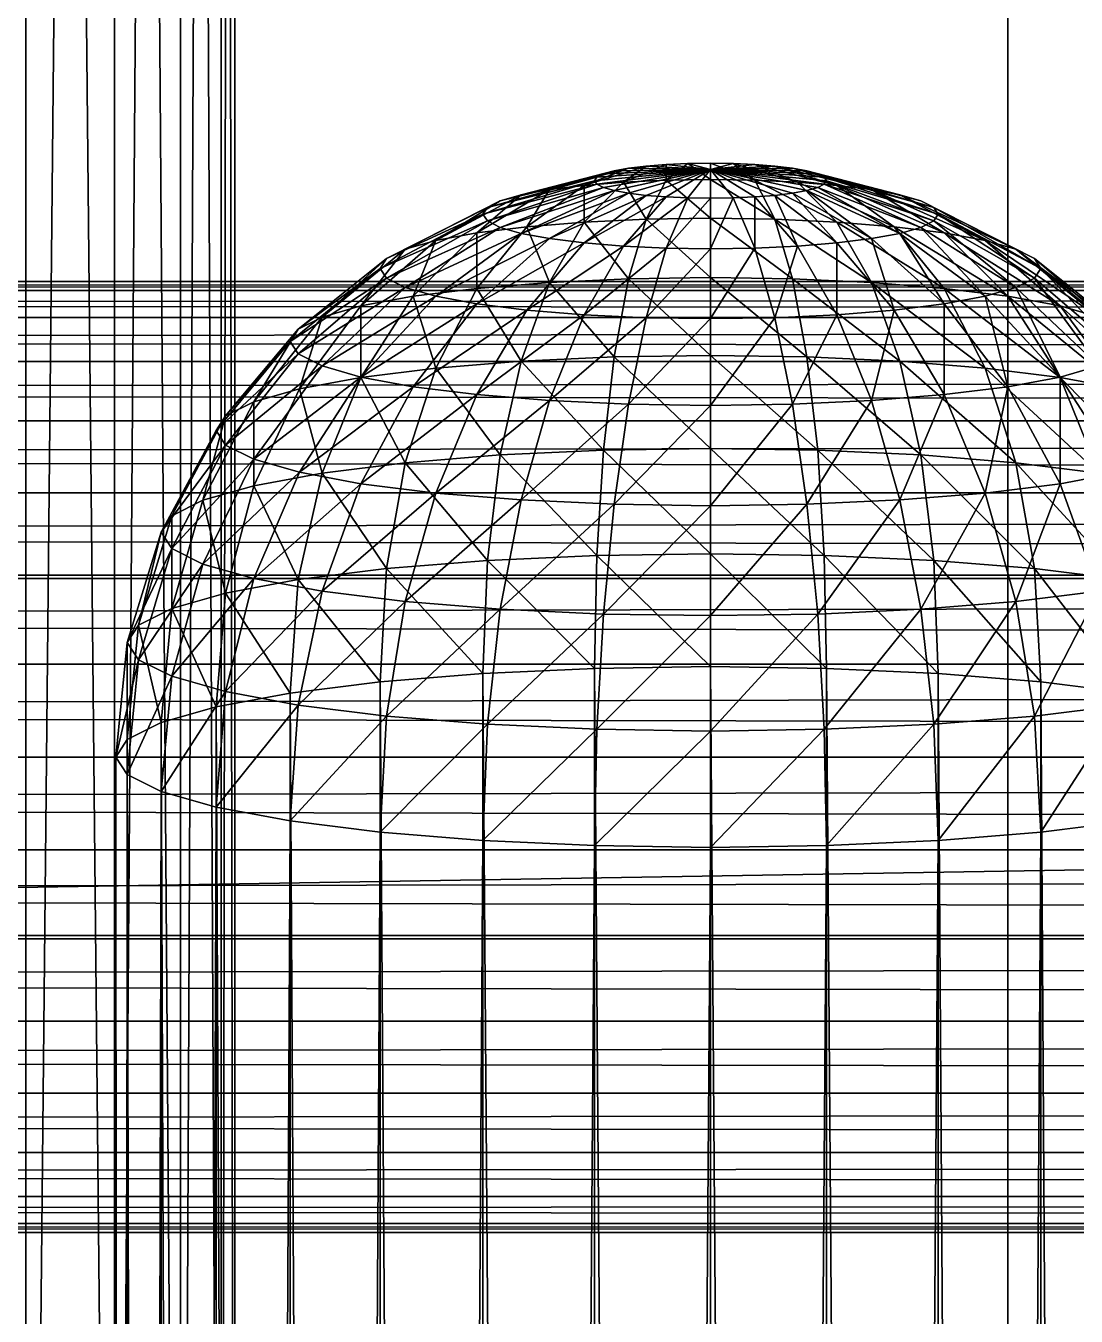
# Model space of a CAD drawing. Header units: millimetres. Extents: x -510 to 550, y -577 to 577.
# Drawn here: x 8.49 to 26.15, y 440.59 to 462.3 of the extents above; entities that cross this region are included whole.
import ezdxf

# ---------------------------------------------------------------- set-up
doc = ezdxf.new("R2010")
doc.units = ezdxf.units.MM
for name, color, linetype, true_color in [('main_case_cover', 7, 'Continuous', 0xd6dee3), ('main_case_floor_front', 7, 'Continuous', 0xd6dee3), ('main_case_outer', 7, 'Continuous', 0xd6dee3), ('middle_left_support_collision', 7, 'Continuous', 0x5c6b75), ('structure_left_middle_axle', 7, 'Continuous', 0x5c6b75), ('structure_main_cover_rail', 7, 'Continuous', 0x5c6b75), ('structure_main_rail_bracket', 7, 'Continuous', 0x5c6b75)]:
    doc.layers.add(name, color=color, linetype=linetype, true_color=true_color)

msp = doc.modelspace()

# ---------------------------------------------------------------- linework, layer by layer
at = {"layer": 'main_case_cover', "true_color": 0xd6dee3}
for points in [[(-46, 327, 460), (326, 453, 460), (326, 327, 460)], [(-46, 327, 460), (-46, 453, 460), (326, 453, 460)], [(-46, 327, 466), (326, 327, 466), (326, 453, 466)], [(-46, 327, 466), (326, 453, 466), (-46, 453, 466)], [(326, 453, 460), (-46, 453, 460), (-46, 453, 466)], [(326, 453, 460), (-46, 453, 466), (326, 453, 466)]]:
    msp.add_3dface(points, dxfattribs=at)
at = {"layer": 'main_case_floor_front', "true_color": 0xd6dee3}
for points in [[(-40, 327, 114), (320, 447, 114), (320, 327, 114)], [(-40, 327, 114), (-40, 447, 114), (320, 447, 114)], [(-40, 327, 120), (320, 327, 120), (320, 447, 120)], [(-40, 327, 120), (320, 447, 120), (-40, 447, 120)], [(320, 447, 114), (-40, 447, 114), (-40, 447, 120)], [(320, 447, 114), (-40, 447, 120), (320, 447, 120)]]:
    msp.add_3dface(points, dxfattribs=at)
at = {"layer": 'main_case_outer', "true_color": 0xd6dee3}
for points in [[(-40, 447, 114), (320, 453, 114), (320, 447, 114)], [(-40, 447, 114), (-40, 453, 114), (320, 453, 114)], [(-40, 447, 460), (320, 447, 460), (320, 453, 460)], [(-40, 447, 460), (320, 453, 460), (-40, 453, 460)], [(320, 453, 114), (-40, 453, 114), (-40, 453, 460)], [(320, 453, 114), (-40, 453, 460), (320, 453, 460)], [(-40, 447, 114), (320, 447, 114), (320, 447, 460)], [(-40, 447, 114), (320, 447, 460), (-40, 447, 460)]]:
    msp.add_3dface(points, dxfattribs=at)
at = {"layer": 'middle_left_support_collision', "true_color": 0x5c6b75}
for points in [[(25, 280, -122.5), (65, 490, -122.5), (65, 280, -122.5)], [(25, 280, -122.5), (25, 490, -122.5), (65, 490, -122.5)], [(25, 280, -97.5), (65, 280, -97.5), (65, 490, -97.5)], [(25, 280, -97.5), (65, 490, -97.5), (25, 490, -97.5)], [(25, 490, -122.5), (25, 280, -122.5), (25, 280, -97.5)], [(25, 490, -122.5), (25, 280, -97.5), (25, 490, -97.5)]]:
    msp.add_3dface(points, dxfattribs=at)
at = {"layer": 'structure_left_middle_axle', "true_color": 0x5c6b75}
for points in [[(8.485, 565, -271.515), (6.667, 565, -270.022), (6.667, 415, -270.022)], [(8.485, 565, -271.515), (6.667, 415, -270.022), (8.485, 415, -271.515)], [(9.978, 565, -273.333), (8.485, 565, -271.515), (8.485, 415, -271.515)], [(9.978, 565, -273.333), (8.485, 415, -271.515), (9.978, 415, -273.333)], [(8.485, 565, -288.485), (9.978, 565, -286.667), (9.978, 415, -286.667)], [(8.485, 565, -288.485), (9.978, 415, -286.667), (8.485, 415, -288.485)], [(11.087, 565, -275.408), (9.978, 565, -273.333), (9.978, 415, -273.333)], [(11.087, 565, -275.408), (9.978, 415, -273.333), (11.087, 415, -275.408)], [(9.978, 565, -286.667), (11.087, 565, -284.592), (11.087, 415, -284.592)], [(9.978, 565, -286.667), (11.087, 415, -284.592), (9.978, 415, -286.667)], [(11.769, 565, -277.659), (11.087, 565, -275.408), (11.087, 415, -275.408)], [(11.769, 565, -277.659), (11.087, 415, -275.408), (11.769, 415, -277.659)], [(11.087, 565, -284.592), (11.769, 565, -282.341), (11.769, 415, -282.341)], [(11.087, 565, -284.592), (11.769, 415, -282.341), (11.087, 415, -284.592)], [(12, 565, -280), (11.769, 565, -277.659), (11.769, 415, -277.659)], [(12, 565, -280), (11.769, 415, -277.659), (12, 415, -280)], [(11.769, 565, -282.341), (12, 565, -280), (12, 415, -280)], [(11.769, 565, -282.341), (12, 415, -280), (11.769, 415, -282.341)]]:
    msp.add_3dface(points, dxfattribs=at)
at = {"layer": 'structure_main_cover_rail', "true_color": 0x5c6b75}
for points in [[(320, 457.846, 141.561), (320, 458, 140), (-450, 458, 140)], [(320, 457.846, 141.561), (-450, 458, 140), (-450, 457.846, 141.561)], [(320, 458, 140), (320, 457.846, 138.439), (-450, 457.846, 138.439)], [(320, 458, 140), (-450, 457.846, 138.439), (-450, 458, 140)], [(320, 457.391, 143.061), (320, 457.846, 141.561), (-450, 457.846, 141.561)], [(320, 457.391, 143.061), (-450, 457.846, 141.561), (-450, 457.391, 143.061)], [(320, 457.846, 138.439), (320, 457.391, 136.939), (-450, 457.391, 136.939)], [(320, 457.846, 138.439), (-450, 457.391, 136.939), (-450, 457.846, 138.439)], [(320, 456.652, 144.445), (320, 457.391, 143.061), (-450, 457.391, 143.061)], [(320, 456.652, 144.445), (-450, 457.391, 143.061), (-450, 456.652, 144.445)], [(320, 457.391, 136.939), (320, 456.652, 135.555), (-450, 456.652, 135.555)], [(320, 457.391, 136.939), (-450, 456.652, 135.555), (-450, 457.391, 136.939)], [(320, 455.657, 145.657), (320, 456.652, 144.445), (-450, 456.652, 144.445)], [(320, 455.657, 145.657), (-450, 456.652, 144.445), (-450, 455.657, 145.657)], [(320, 456.652, 135.555), (320, 455.657, 134.343), (-450, 455.657, 134.343)], [(320, 456.652, 135.555), (-450, 455.657, 134.343), (-450, 456.652, 135.555)], [(320, 454.445, 146.652), (320, 455.657, 145.657), (-450, 455.657, 145.657)], [(320, 454.445, 146.652), (-450, 455.657, 145.657), (-450, 454.445, 146.652)], [(320, 455.657, 134.343), (320, 454.445, 133.348), (-450, 454.445, 133.348)], [(320, 455.657, 134.343), (-450, 454.445, 133.348), (-450, 455.657, 134.343)], [(320, 453.061, 147.391), (320, 454.445, 146.652), (-450, 454.445, 146.652)], [(320, 453.061, 147.391), (-450, 454.445, 146.652), (-450, 453.061, 147.391)], [(320, 454.445, 133.348), (320, 453.061, 132.609), (-450, 453.061, 132.609)], [(320, 454.445, 133.348), (-450, 453.061, 132.609), (-450, 454.445, 133.348)], [(320, 451.561, 147.846), (320, 453.061, 147.391), (-450, 453.061, 147.391)], [(320, 451.561, 147.846), (-450, 453.061, 147.391), (-450, 451.561, 147.846)], [(320, 453.061, 132.609), (320, 451.561, 132.154), (-450, 451.561, 132.154)], [(320, 453.061, 132.609), (-450, 451.561, 132.154), (-450, 453.061, 132.609)], [(320, 450, 148), (320, 451.561, 147.846), (-450, 451.561, 147.846)], [(320, 450, 148), (-450, 451.561, 147.846), (-450, 450, 148)], [(320, 451.561, 132.154), (320, 450, 132), (-450, 450, 132)], [(320, 451.561, 132.154), (-450, 450, 132), (-450, 451.561, 132.154)], [(320, 450, 132), (320, 448.439, 132.154), (-450, 448.439, 132.154)], [(320, 450, 132), (-450, 448.439, 132.154), (-450, 450, 132)], [(320, 448.439, 147.846), (320, 450, 148), (-450, 450, 148)], [(320, 448.439, 147.846), (-450, 450, 148), (-450, 448.439, 147.846)], [(320, 448.439, 132.154), (320, 446.939, 132.609), (-450, 446.939, 132.609)], [(320, 448.439, 132.154), (-450, 446.939, 132.609), (-450, 448.439, 132.154)], [(320, 446.939, 147.391), (320, 448.439, 147.846), (-450, 448.439, 147.846)], [(320, 446.939, 147.391), (-450, 448.439, 147.846), (-450, 446.939, 147.391)], [(320, 446.939, 132.609), (320, 445.555, 133.348), (-450, 445.555, 133.348)], [(320, 446.939, 132.609), (-450, 445.555, 133.348), (-450, 446.939, 132.609)], [(320, 445.555, 146.652), (320, 446.939, 147.391), (-450, 446.939, 147.391)], [(320, 445.555, 146.652), (-450, 446.939, 147.391), (-450, 445.555, 146.652)], [(320, 445.555, 133.348), (320, 444.343, 134.343), (-450, 444.343, 134.343)], [(320, 445.555, 133.348), (-450, 444.343, 134.343), (-450, 445.555, 133.348)], [(320, 444.343, 145.657), (320, 445.555, 146.652), (-450, 445.555, 146.652)], [(320, 444.343, 145.657), (-450, 445.555, 146.652), (-450, 444.343, 145.657)], [(320, 444.343, 134.343), (320, 443.348, 135.555), (-450, 443.348, 135.555)], [(320, 444.343, 134.343), (-450, 443.348, 135.555), (-450, 444.343, 134.343)], [(320, 443.348, 144.445), (320, 444.343, 145.657), (-450, 444.343, 145.657)], [(320, 443.348, 144.445), (-450, 444.343, 145.657), (-450, 443.348, 144.445)], [(320, 443.348, 135.555), (320, 442.609, 136.939), (-450, 442.609, 136.939)], [(320, 443.348, 135.555), (-450, 442.609, 136.939), (-450, 443.348, 135.555)], [(320, 442.609, 143.061), (320, 443.348, 144.445), (-450, 443.348, 144.445)], [(320, 442.609, 143.061), (-450, 443.348, 144.445), (-450, 442.609, 143.061)], [(320, 442.609, 136.939), (320, 442.154, 138.439), (-450, 442.154, 138.439)], [(320, 442.609, 136.939), (-450, 442.154, 138.439), (-450, 442.609, 136.939)], [(320, 442.154, 141.561), (320, 442.609, 143.061), (-450, 442.609, 143.061)], [(320, 442.154, 141.561), (-450, 442.609, 143.061), (-450, 442.154, 141.561)], [(320, 442.154, 138.439), (320, 442, 140), (-450, 442, 140)], [(320, 442.154, 138.439), (-450, 442, 140), (-450, 442.154, 138.439)], [(320, 442, 140), (320, 442.154, 141.561), (-450, 442.154, 141.561)], [(320, 442, 140), (-450, 442.154, 141.561), (-450, 442, 140)]]:
    msp.add_3dface(points, dxfattribs=at)
at = {"layer": 'structure_main_rail_bracket', "true_color": 0x5c6b75}
for points in [[(18.621, 459.904, 140.128), (18.916, 459.94, 139.888), (17.874, 459.615, 138.26)], [(18.916, 459.94, 139.888), (18.536, 459.669, 137.91), (17.874, 459.615, 138.26)], [(18.916, 459.94, 139.888), (19.253, 459.968, 139.71), (18.536, 459.669, 137.91)], [(19.253, 459.968, 139.71), (19.253, 459.702, 137.695), (18.536, 459.669, 137.91)], [(20, 459.884, 141.521), (18.916, 459.94, 139.888), (18.621, 459.904, 140.128)], [(20, 459.884, 141.521), (19.253, 459.968, 139.71), (18.916, 459.94, 139.888)], [(20, 459.884, 141.521), (19.619, 459.985, 139.6), (19.253, 459.968, 139.71)], [(19.253, 459.968, 139.71), (19.619, 459.985, 139.6), (19.253, 459.702, 137.695)], [(19.619, 459.985, 139.6), (20, 459.713, 137.622), (19.253, 459.702, 137.695)], [(20, 459.884, 141.521), (20, 459.99, 139.563), (19.619, 459.985, 139.6)], [(19.619, 459.985, 139.6), (20, 459.99, 139.563), (20, 459.713, 137.622)], [(20, 459.884, 141.521), (20.381, 459.985, 139.6), (20, 459.99, 139.563)], [(20, 459.99, 139.563), (20.381, 459.985, 139.6), (20.747, 459.702, 137.695)], [(20, 459.99, 139.563), (20.747, 459.702, 137.695), (20, 459.713, 137.622)], [(20, 459.884, 141.521), (20.747, 459.968, 139.71), (20.381, 459.985, 139.6)], [(20, 459.884, 141.521), (21.084, 459.94, 139.888), (20.747, 459.968, 139.71)], [(20, 459.884, 141.521), (21.379, 459.904, 140.128), (21.084, 459.94, 139.888)], [(20.381, 459.985, 139.6), (20.747, 459.968, 139.71), (21.464, 459.669, 137.91)], [(20.381, 459.985, 139.6), (21.464, 459.669, 137.91), (20.747, 459.702, 137.695)], [(20.747, 459.968, 139.71), (21.084, 459.94, 139.888), (22.126, 459.615, 138.26)], [(20.747, 459.968, 139.71), (22.126, 459.615, 138.26), (21.464, 459.669, 137.91)], [(21.084, 459.94, 139.888), (21.379, 459.904, 140.128), (22.706, 459.543, 138.73)], [(21.084, 459.94, 139.888), (22.706, 459.543, 138.73), (22.126, 459.615, 138.26)], [(18.049, 459.694, 141.491), (18.087, 459.752, 141.115), (16.247, 459.245, 140.667)], [(18.087, 459.752, 141.115), (16.464, 459.354, 139.957), (16.247, 459.245, 140.667)], [(18.087, 459.752, 141.115), (18.198, 459.807, 140.753), (16.464, 459.354, 139.957)], [(18.198, 459.807, 140.753), (16.818, 459.455, 139.303), (16.464, 459.354, 139.957)], [(18.198, 459.807, 140.753), (18.378, 459.859, 140.42), (16.818, 459.455, 139.303)], [(18.378, 459.859, 140.42), (17.294, 459.543, 138.73), (16.818, 459.455, 139.303)], [(18.378, 459.859, 140.42), (18.621, 459.904, 140.128), (17.294, 459.543, 138.73)], [(18.621, 459.904, 140.128), (17.874, 459.615, 138.26), (17.294, 459.543, 138.73)], [(20, 459.884, 141.521), (18.049, 459.694, 141.491), (18.087, 459.636, 141.868)], [(20, 459.884, 141.521), (18.087, 459.752, 141.115), (18.049, 459.694, 141.491)], [(20, 459.884, 141.521), (18.087, 459.636, 141.868), (18.198, 459.58, 142.229)], [(20, 459.884, 141.521), (18.198, 459.807, 140.753), (18.087, 459.752, 141.115)], [(20, 459.884, 141.521), (18.198, 459.58, 142.229), (18.378, 459.529, 142.563)], [(20, 459.884, 141.521), (18.378, 459.859, 140.42), (18.198, 459.807, 140.753)], [(20, 459.884, 141.521), (18.621, 459.904, 140.128), (18.378, 459.859, 140.42)], [(20, 459.884, 141.521), (18.378, 459.529, 142.563), (18.621, 459.484, 142.855)], [(18.536, 459.669, 137.91), (19.253, 459.702, 137.695), (18.916, 459.047, 135.879)], [(20, 459.884, 141.521), (18.621, 459.484, 142.855), (18.916, 459.447, 143.095)], [(20, 459.884, 141.521), (18.916, 459.447, 143.095), (19.253, 459.42, 143.273)], [(19.253, 459.702, 137.695), (20, 459.063, 135.773), (18.916, 459.047, 135.879)], [(20, 459.884, 141.521), (19.253, 459.42, 143.273), (19.619, 459.403, 143.383)], [(19.253, 459.702, 137.695), (20, 459.713, 137.622), (20, 459.063, 135.773)], [(20, 459.884, 141.521), (19.619, 459.403, 143.383), (20, 459.397, 143.42)], [(20, 459.884, 141.521), (21.622, 459.859, 140.42), (21.379, 459.904, 140.128)], [(20, 459.884, 141.521), (21.913, 459.636, 141.868), (21.951, 459.694, 141.491)], [(20, 459.884, 141.521), (21.802, 459.58, 142.229), (21.913, 459.636, 141.868)], [(20, 459.884, 141.521), (21.622, 459.529, 142.563), (21.802, 459.58, 142.229)], [(20, 459.884, 141.521), (21.379, 459.484, 142.855), (21.622, 459.529, 142.563)], [(20, 459.884, 141.521), (21.084, 459.447, 143.095), (21.379, 459.484, 142.855)], [(20, 459.884, 141.521), (20.747, 459.42, 143.273), (21.084, 459.447, 143.095)], [(20, 459.884, 141.521), (20.381, 459.403, 143.383), (20.747, 459.42, 143.273)], [(20, 459.884, 141.521), (20, 459.397, 143.42), (20.381, 459.403, 143.383)], [(20, 459.884, 141.521), (21.802, 459.807, 140.753), (21.622, 459.859, 140.42)], [(20, 459.884, 141.521), (21.913, 459.752, 141.115), (21.802, 459.807, 140.753)], [(20, 459.884, 141.521), (21.951, 459.694, 141.491), (21.913, 459.752, 141.115)], [(20, 459.713, 137.622), (20.747, 459.702, 137.695), (21.084, 459.047, 135.879)], [(20, 459.713, 137.622), (21.084, 459.047, 135.879), (20, 459.063, 135.773)], [(20.747, 459.702, 137.695), (21.464, 459.669, 137.91), (22.126, 458.998, 136.191)], [(20.747, 459.702, 137.695), (22.126, 458.998, 136.191), (21.084, 459.047, 135.879)], [(21.379, 459.904, 140.128), (21.622, 459.859, 140.42), (23.182, 459.455, 139.303)], [(21.379, 459.904, 140.128), (23.182, 459.455, 139.303), (22.706, 459.543, 138.73)], [(21.622, 459.859, 140.42), (21.802, 459.807, 140.753), (23.536, 459.354, 139.957)], [(21.622, 459.859, 140.42), (23.536, 459.354, 139.957), (23.182, 459.455, 139.303)], [(21.802, 459.807, 140.753), (21.913, 459.752, 141.115), (23.753, 459.245, 140.667)], [(21.802, 459.807, 140.753), (23.753, 459.245, 140.667), (23.536, 459.354, 139.957)], [(21.913, 459.752, 141.115), (21.951, 459.694, 141.491), (23.827, 459.131, 141.405)], [(21.913, 459.752, 141.115), (23.827, 459.131, 141.405), (23.753, 459.245, 140.667)], [(16.818, 459.455, 139.303), (17.294, 459.543, 138.73), (16.072, 458.815, 137.382)], [(17.294, 459.543, 138.73), (16.913, 458.92, 136.699), (16.072, 458.815, 137.382)], [(18.087, 459.636, 141.868), (18.049, 459.694, 141.491), (16.173, 459.131, 141.405)], [(18.049, 459.694, 141.491), (16.247, 459.245, 140.667), (16.173, 459.131, 141.405)], [(18.087, 459.636, 141.868), (16.173, 459.131, 141.405), (16.247, 459.018, 142.143)], [(18.198, 459.58, 142.229), (18.087, 459.636, 141.868), (16.247, 459.018, 142.143)], [(18.198, 459.58, 142.229), (16.247, 459.018, 142.143), (16.464, 458.909, 142.852)], [(18.378, 459.529, 142.563), (18.198, 459.58, 142.229), (16.464, 458.909, 142.852)], [(18.378, 459.529, 142.563), (16.464, 458.909, 142.852), (16.818, 458.808, 143.506)], [(18.621, 459.484, 142.855), (18.378, 459.529, 142.563), (16.818, 458.808, 143.506)], [(17.294, 459.543, 138.73), (17.874, 459.615, 138.26), (16.913, 458.92, 136.699)], [(17.874, 459.615, 138.26), (17.874, 458.998, 136.191), (16.913, 458.92, 136.699)], [(17.874, 459.615, 138.26), (18.536, 459.669, 137.91), (17.874, 458.998, 136.191)], [(18.536, 459.669, 137.91), (18.916, 459.047, 135.879), (17.874, 458.998, 136.191)], [(21.622, 459.529, 142.563), (21.379, 459.484, 142.855), (22.706, 458.72, 144.079)], [(21.464, 459.669, 137.91), (22.126, 459.615, 138.26), (23.087, 458.92, 136.699)], [(21.464, 459.669, 137.91), (23.087, 458.92, 136.699), (22.126, 458.998, 136.191)], [(21.802, 459.58, 142.229), (21.622, 459.529, 142.563), (23.182, 458.808, 143.506)], [(21.622, 459.529, 142.563), (22.706, 458.72, 144.079), (23.182, 458.808, 143.506)], [(21.913, 459.636, 141.868), (21.802, 459.58, 142.229), (23.536, 458.909, 142.852)], [(21.802, 459.58, 142.229), (23.182, 458.808, 143.506), (23.536, 458.909, 142.852)], [(21.951, 459.694, 141.491), (21.913, 459.636, 141.868), (23.753, 459.018, 142.143)], [(21.913, 459.636, 141.868), (23.536, 458.909, 142.852), (23.753, 459.018, 142.143)], [(21.951, 459.694, 141.491), (23.753, 459.018, 142.143), (23.827, 459.131, 141.405)], [(22.126, 459.615, 138.26), (22.706, 459.543, 138.73), (23.928, 458.815, 137.382)], [(22.126, 459.615, 138.26), (23.928, 458.815, 137.382), (23.087, 458.92, 136.699)], [(22.706, 459.543, 138.73), (23.182, 459.455, 139.303), (24.619, 458.687, 138.214)], [(22.706, 459.543, 138.73), (24.619, 458.687, 138.214), (23.928, 458.815, 137.382)], [(16.247, 459.245, 140.667), (16.464, 459.354, 139.957), (14.867, 458.541, 139.163)], [(16.464, 459.354, 139.957), (15.381, 458.687, 138.214), (14.867, 458.541, 139.163)], [(16.464, 459.354, 139.957), (16.818, 459.455, 139.303), (15.381, 458.687, 138.214)], [(16.818, 459.455, 139.303), (16.072, 458.815, 137.382), (15.381, 458.687, 138.214)], [(18.621, 459.484, 142.855), (16.818, 458.808, 143.506), (17.294, 458.72, 144.079)], [(18.916, 459.447, 143.095), (18.621, 459.484, 142.855), (17.294, 458.72, 144.079)], [(18.916, 459.447, 143.095), (17.294, 458.72, 144.079), (17.874, 458.648, 144.55)], [(19.253, 459.42, 143.273), (18.916, 459.447, 143.095), (17.874, 458.648, 144.55)], [(19.253, 459.42, 143.273), (17.874, 458.648, 144.55), (18.536, 458.594, 144.899)], [(19.619, 459.403, 143.383), (19.253, 459.42, 143.273), (18.536, 458.594, 144.899)], [(19.619, 459.403, 143.383), (18.536, 458.594, 144.899), (19.253, 458.561, 145.114)], [(20, 459.397, 143.42), (19.619, 459.403, 143.383), (19.253, 458.561, 145.114)], [(20, 459.397, 143.42), (19.253, 458.561, 145.114), (20, 458.549, 145.187)], [(20.381, 459.403, 143.383), (20, 459.397, 143.42), (20, 458.549, 145.187)], [(20.381, 459.403, 143.383), (20, 458.549, 145.187), (20.747, 458.561, 145.114)], [(20.747, 459.42, 143.273), (20.381, 459.403, 143.383), (20.747, 458.561, 145.114)], [(21.084, 459.447, 143.095), (20.747, 459.42, 143.273), (21.464, 458.594, 144.899)], [(20.747, 459.42, 143.273), (20.747, 458.561, 145.114), (21.464, 458.594, 144.899)], [(21.379, 459.484, 142.855), (21.084, 459.447, 143.095), (22.126, 458.648, 144.55)], [(21.084, 459.447, 143.095), (21.464, 458.594, 144.899), (22.126, 458.648, 144.55)], [(21.379, 459.484, 142.855), (22.126, 458.648, 144.55), (22.706, 458.72, 144.079)], [(23.182, 459.455, 139.303), (23.536, 459.354, 139.957), (25.133, 458.541, 139.163)], [(23.182, 459.455, 139.303), (25.133, 458.541, 139.163), (24.619, 458.687, 138.214)], [(23.536, 459.354, 139.957), (23.753, 459.245, 140.667), (25.449, 458.383, 140.193)], [(23.536, 459.354, 139.957), (25.449, 458.383, 140.193), (25.133, 458.541, 139.163)], [(16.247, 459.018, 142.143), (16.173, 459.131, 141.405), (14.444, 458.218, 141.264)], [(16.173, 459.131, 141.405), (14.551, 458.383, 140.193), (14.444, 458.218, 141.264)], [(16.173, 459.131, 141.405), (16.247, 459.245, 140.667), (14.551, 458.383, 140.193)], [(16.247, 459.245, 140.667), (14.867, 458.541, 139.163), (14.551, 458.383, 140.193)], [(18.916, 459.047, 135.879), (20, 459.063, 135.773), (20, 458.064, 134.086)], [(20, 459.063, 135.773), (21.084, 459.047, 135.879), (21.379, 458.043, 134.221)], [(20, 459.063, 135.773), (21.379, 458.043, 134.221), (20, 458.064, 134.086)], [(23.753, 459.245, 140.667), (23.827, 459.131, 141.405), (25.556, 458.218, 141.264)], [(23.753, 459.245, 140.667), (25.556, 458.218, 141.264), (25.449, 458.383, 140.193)], [(23.827, 459.131, 141.405), (23.753, 459.018, 142.143), (25.449, 458.053, 142.336)], [(23.827, 459.131, 141.405), (25.449, 458.053, 142.336), (25.556, 458.218, 141.264)], [(16.247, 459.018, 142.143), (14.444, 458.218, 141.264), (14.551, 458.053, 142.336)], [(16.464, 458.909, 142.852), (16.247, 459.018, 142.143), (14.551, 458.053, 142.336)], [(16.464, 458.909, 142.852), (14.551, 458.053, 142.336), (14.867, 457.895, 143.366)], [(16.818, 458.808, 143.506), (16.464, 458.909, 142.852), (14.867, 457.895, 143.366)], [(16.072, 458.815, 137.382), (16.913, 458.92, 136.699), (16.072, 457.883, 135.264)], [(16.913, 458.92, 136.699), (17.294, 457.982, 134.618), (16.072, 457.883, 135.264)], [(16.913, 458.92, 136.699), (17.874, 458.998, 136.191), (17.294, 457.982, 134.618)], [(17.874, 458.998, 136.191), (18.621, 458.043, 134.221), (17.294, 457.982, 134.618)], [(17.874, 458.998, 136.191), (18.916, 459.047, 135.879), (18.621, 458.043, 134.221)], [(18.916, 459.047, 135.879), (20, 458.064, 134.086), (18.621, 458.043, 134.221)], [(21.084, 459.047, 135.879), (22.126, 458.998, 136.191), (22.706, 457.982, 134.618)], [(21.084, 459.047, 135.879), (22.706, 457.982, 134.618), (21.379, 458.043, 134.221)], [(22.126, 458.998, 136.191), (23.087, 458.92, 136.699), (23.928, 457.883, 135.264)], [(22.126, 458.998, 136.191), (23.928, 457.883, 135.264), (22.706, 457.982, 134.618)], [(23.087, 458.92, 136.699), (23.928, 458.815, 137.382), (25, 457.749, 136.133)], [(23.087, 458.92, 136.699), (25, 457.749, 136.133), (23.928, 457.883, 135.264)], [(23.536, 458.909, 142.852), (23.182, 458.808, 143.506), (24.619, 457.749, 144.315)], [(23.753, 459.018, 142.143), (23.536, 458.909, 142.852), (25.133, 457.895, 143.366)], [(23.536, 458.909, 142.852), (24.619, 457.749, 144.315), (25.133, 457.895, 143.366)], [(23.753, 459.018, 142.143), (25.133, 457.895, 143.366), (25.449, 458.053, 142.336)], [(14.867, 458.541, 139.163), (15.381, 458.687, 138.214), (14.121, 457.586, 137.192)], [(15.381, 458.687, 138.214), (15, 457.749, 136.133), (14.121, 457.586, 137.192)], [(16.818, 458.808, 143.506), (14.867, 457.895, 143.366), (15.381, 457.749, 144.315)], [(15.381, 458.687, 138.214), (16.072, 458.815, 137.382), (15, 457.749, 136.133)], [(16.072, 458.815, 137.382), (16.072, 457.883, 135.264), (15, 457.749, 136.133)], [(17.294, 458.72, 144.079), (16.818, 458.808, 143.506), (15.381, 457.749, 144.315)], [(17.294, 458.72, 144.079), (15.381, 457.749, 144.315), (16.072, 457.621, 145.147)], [(17.874, 458.648, 144.55), (17.294, 458.72, 144.079), (16.072, 457.621, 145.147)], [(17.874, 458.648, 144.55), (16.072, 457.621, 145.147), (16.913, 457.516, 145.83)], [(18.536, 458.594, 144.899), (17.874, 458.648, 144.55), (16.913, 457.516, 145.83)], [(22.126, 458.648, 144.55), (21.464, 458.594, 144.899), (22.126, 457.438, 146.337)], [(22.706, 458.72, 144.079), (22.126, 458.648, 144.55), (23.087, 457.516, 145.83)], [(22.126, 458.648, 144.55), (22.126, 457.438, 146.337), (23.087, 457.516, 145.83)], [(23.182, 458.808, 143.506), (22.706, 458.72, 144.079), (23.928, 457.621, 145.147)], [(22.706, 458.72, 144.079), (23.087, 457.516, 145.83), (23.928, 457.621, 145.147)], [(23.182, 458.808, 143.506), (23.928, 457.621, 145.147), (24.619, 457.749, 144.315)], [(23.928, 458.815, 137.382), (24.619, 458.687, 138.214), (25.879, 457.586, 137.192)], [(23.928, 458.815, 137.382), (25.879, 457.586, 137.192), (25, 457.749, 136.133)], [(24.619, 458.687, 138.214), (25.133, 458.541, 139.163), (26.533, 457.4, 138.401)], [(24.619, 458.687, 138.214), (26.533, 457.4, 138.401), (25.879, 457.586, 137.192)], [(14.551, 458.383, 140.193), (14.867, 458.541, 139.163), (13.467, 457.4, 138.401)], [(14.867, 458.541, 139.163), (14.121, 457.586, 137.192), (13.467, 457.4, 138.401)], [(18.536, 458.594, 144.899), (16.913, 457.516, 145.83), (17.874, 457.438, 146.337)], [(19.253, 458.561, 145.114), (18.536, 458.594, 144.899), (17.874, 457.438, 146.337)], [(19.253, 458.561, 145.114), (17.874, 457.438, 146.337), (18.916, 457.389, 146.65)], [(20, 458.549, 145.187), (19.253, 458.561, 145.114), (18.916, 457.389, 146.65)], [(20, 458.549, 145.187), (18.916, 457.389, 146.65), (20, 457.373, 146.755)], [(20.747, 458.561, 145.114), (20, 458.549, 145.187), (20, 457.373, 146.755)], [(20.747, 458.561, 145.114), (20, 457.373, 146.755), (21.084, 457.389, 146.65)], [(21.464, 458.594, 144.899), (20.747, 458.561, 145.114), (21.084, 457.389, 146.65)], [(21.464, 458.594, 144.899), (21.084, 457.389, 146.65), (22.126, 457.438, 146.337)], [(25.133, 458.541, 139.163), (25.449, 458.383, 140.193), (26.935, 457.199, 139.712)], [(25.133, 458.541, 139.163), (26.935, 457.199, 139.712), (26.533, 457.4, 138.401)], [(14.551, 458.053, 142.336), (14.444, 458.218, 141.264), (12.929, 456.989, 141.075)], [(14.444, 458.218, 141.264), (13.065, 457.199, 139.712), (12.929, 456.989, 141.075)], [(14.444, 458.218, 141.264), (14.551, 458.383, 140.193), (13.065, 457.199, 139.712)], [(14.551, 458.383, 140.193), (13.467, 457.4, 138.401), (13.065, 457.199, 139.712)], [(25.449, 458.383, 140.193), (25.556, 458.218, 141.264), (27.071, 456.989, 141.075)], [(25.449, 458.383, 140.193), (27.071, 456.989, 141.075), (26.935, 457.199, 139.712)], [(25.556, 458.218, 141.264), (25.449, 458.053, 142.336), (26.935, 456.779, 142.439)], [(25.556, 458.218, 141.264), (26.935, 456.779, 142.439), (27.071, 456.989, 141.075)], [(14.551, 458.053, 142.336), (12.929, 456.989, 141.075), (13.065, 456.779, 142.439)], [(14.867, 457.895, 143.366), (14.551, 458.053, 142.336), (13.065, 456.779, 142.439)], [(16.072, 457.883, 135.264), (17.294, 457.982, 134.618), (16.818, 456.659, 133.252)], [(17.294, 457.982, 134.618), (18.378, 456.731, 132.785), (16.818, 456.659, 133.252)], [(17.294, 457.982, 134.618), (18.621, 458.043, 134.221), (18.378, 456.731, 132.785)], [(18.621, 458.043, 134.221), (20, 456.755, 132.627), (18.378, 456.731, 132.785)], [(18.621, 458.043, 134.221), (20, 458.064, 134.086), (20, 456.755, 132.627)], [(20, 458.064, 134.086), (21.379, 458.043, 134.221), (21.622, 456.731, 132.785)], [(20, 458.064, 134.086), (21.622, 456.731, 132.785), (20, 456.755, 132.627)], [(21.379, 458.043, 134.221), (22.706, 457.982, 134.618), (23.182, 456.659, 133.252)], [(21.379, 458.043, 134.221), (23.182, 456.659, 133.252), (21.622, 456.731, 132.785)], [(22.706, 457.982, 134.618), (23.928, 457.883, 135.264), (24.619, 456.542, 134.012)], [(22.706, 457.982, 134.618), (24.619, 456.542, 134.012), (23.182, 456.659, 133.252)], [(25.449, 458.053, 142.336), (25.133, 457.895, 143.366), (26.533, 456.577, 143.75)], [(25.449, 458.053, 142.336), (26.533, 456.577, 143.75), (26.935, 456.779, 142.439)], [(14.867, 457.895, 143.366), (13.065, 456.779, 142.439), (13.467, 456.577, 143.75)], [(15.381, 457.749, 144.315), (14.867, 457.895, 143.366), (13.467, 456.577, 143.75)], [(15.381, 457.749, 144.315), (13.467, 456.577, 143.75), (14.121, 456.391, 144.958)], [(16.072, 457.621, 145.147), (15.381, 457.749, 144.315), (14.121, 456.391, 144.958)], [(14.121, 457.586, 137.192), (15, 457.749, 136.133), (14.121, 456.385, 135.034)], [(15, 457.749, 136.133), (15.381, 456.542, 134.012), (14.121, 456.385, 135.034)], [(15, 457.749, 136.133), (16.072, 457.883, 135.264), (15.381, 456.542, 134.012)], [(16.072, 457.883, 135.264), (16.818, 456.659, 133.252), (15.381, 456.542, 134.012)], [(23.928, 457.883, 135.264), (25, 457.749, 136.133), (25.879, 456.385, 135.034)], [(23.928, 457.883, 135.264), (25.879, 456.385, 135.034), (24.619, 456.542, 134.012)], [(24.619, 457.749, 144.315), (23.928, 457.621, 145.147), (25, 456.229, 146.017)], [(25.133, 457.895, 143.366), (24.619, 457.749, 144.315), (25.879, 456.391, 144.958)], [(24.619, 457.749, 144.315), (25, 456.229, 146.017), (25.879, 456.391, 144.958)], [(25, 457.749, 136.133), (25.879, 457.586, 137.192), (26.913, 456.194, 136.279)], [(25, 457.749, 136.133), (26.913, 456.194, 136.279), (25.879, 456.385, 135.034)], [(25.133, 457.895, 143.366), (25.879, 456.391, 144.958), (26.533, 456.577, 143.75)], [(13.467, 457.4, 138.401), (14.121, 457.586, 137.192), (13.087, 456.194, 136.279)], [(14.121, 457.586, 137.192), (14.121, 456.385, 135.034), (13.087, 456.194, 136.279)], [(16.072, 457.621, 145.147), (14.121, 456.391, 144.958), (15, 456.229, 146.017)], [(16.913, 457.516, 145.83), (16.072, 457.621, 145.147), (15, 456.229, 146.017)], [(23.928, 457.621, 145.147), (23.087, 457.516, 145.83), (23.928, 456.095, 146.886)], [(23.928, 457.621, 145.147), (23.928, 456.095, 146.886), (25, 456.229, 146.017)], [(25.879, 457.586, 137.192), (26.533, 457.4, 138.401), (27.682, 455.975, 137.7)], [(25.879, 457.586, 137.192), (27.682, 455.975, 137.7), (26.913, 456.194, 136.279)], [(13.065, 457.199, 139.712), (13.467, 457.4, 138.401), (12.318, 455.975, 137.7)], [(13.467, 457.4, 138.401), (13.087, 456.194, 136.279), (12.318, 455.975, 137.7)], [(16.913, 457.516, 145.83), (15, 456.229, 146.017), (16.072, 456.095, 146.886)], [(17.874, 457.438, 146.337), (16.913, 457.516, 145.83), (16.072, 456.095, 146.886)], [(17.874, 457.438, 146.337), (16.072, 456.095, 146.886), (17.294, 455.995, 147.532)], [(18.916, 457.389, 146.65), (17.874, 457.438, 146.337), (17.294, 455.995, 147.532)], [(18.916, 457.389, 146.65), (17.294, 455.995, 147.532), (18.621, 455.934, 147.93)], [(20, 457.373, 146.755), (18.916, 457.389, 146.65), (18.621, 455.934, 147.93)], [(20, 457.373, 146.755), (18.621, 455.934, 147.93), (20, 455.914, 148.064)], [(21.084, 457.389, 146.65), (20, 457.373, 146.755), (20, 455.914, 148.064)], [(21.084, 457.389, 146.65), (20, 455.914, 148.064), (21.379, 455.934, 147.93)], [(22.126, 457.438, 146.337), (21.084, 457.389, 146.65), (21.379, 455.934, 147.93)], [(22.126, 457.438, 146.337), (21.379, 455.934, 147.93), (22.706, 455.995, 147.532)], [(23.087, 457.516, 145.83), (22.126, 457.438, 146.337), (22.706, 455.995, 147.532)], [(23.087, 457.516, 145.83), (22.706, 455.995, 147.532), (23.928, 456.095, 146.886)], [(12.929, 456.989, 141.075), (13.065, 457.199, 139.712), (11.845, 455.738, 139.242)], [(13.065, 457.199, 139.712), (12.318, 455.975, 137.7), (11.845, 455.738, 139.242)], [(13.065, 456.779, 142.439), (12.929, 456.989, 141.075), (11.685, 455.491, 140.845)], [(12.929, 456.989, 141.075), (11.845, 455.738, 139.242), (11.685, 455.491, 140.845)], [(13.065, 456.779, 142.439), (11.685, 455.491, 140.845), (11.845, 455.244, 142.448)], [(13.467, 456.577, 143.75), (13.065, 456.779, 142.439), (11.845, 455.244, 142.448)], [(16.818, 456.659, 133.252), (18.378, 456.731, 132.785), (18.198, 455.16, 131.626)], [(18.378, 456.731, 132.785), (20, 455.187, 131.451), (18.198, 455.16, 131.626)], [(18.378, 456.731, 132.785), (20, 456.755, 132.627), (20, 455.187, 131.451)], [(20, 456.755, 132.627), (21.622, 456.731, 132.785), (21.802, 455.16, 131.626)], [(20, 456.755, 132.627), (21.802, 455.16, 131.626), (20, 455.187, 131.451)], [(21.622, 456.731, 132.785), (23.182, 456.659, 133.252), (23.536, 455.08, 132.146)], [(21.622, 456.731, 132.785), (23.536, 455.08, 132.146), (21.802, 455.16, 131.626)], [(13.467, 456.577, 143.75), (11.845, 455.244, 142.448), (12.318, 455.007, 143.99)], [(14.121, 456.391, 144.958), (13.467, 456.577, 143.75), (12.318, 455.007, 143.99)], [(14.121, 456.385, 135.034), (15.381, 456.542, 134.012), (14.867, 454.95, 132.989)], [(15.381, 456.542, 134.012), (16.464, 455.08, 132.146), (14.867, 454.95, 132.989)], [(15.381, 456.542, 134.012), (16.818, 456.659, 133.252), (16.464, 455.08, 132.146)], [(16.818, 456.659, 133.252), (18.198, 455.16, 131.626), (16.464, 455.08, 132.146)], [(23.182, 456.659, 133.252), (24.619, 456.542, 134.012), (25.133, 454.95, 132.989)], [(23.182, 456.659, 133.252), (25.133, 454.95, 132.989), (23.536, 455.08, 132.146)], [(24.619, 456.542, 134.012), (25.879, 456.385, 135.034), (26.533, 454.776, 134.125)], [(24.619, 456.542, 134.012), (26.533, 454.776, 134.125), (25.133, 454.95, 132.989)], [(26.533, 456.577, 143.75), (25.879, 456.391, 144.958), (26.913, 454.789, 145.41)], [(14.121, 456.391, 144.958), (12.318, 455.007, 143.99), (13.087, 454.789, 145.41)], [(15, 456.229, 146.017), (14.121, 456.391, 144.958), (13.087, 454.789, 145.41)], [(13.087, 456.194, 136.279), (14.121, 456.385, 135.034), (13.467, 454.776, 134.125)], [(15, 456.229, 146.017), (13.087, 454.789, 145.41), (14.121, 454.597, 146.656)], [(14.121, 456.385, 135.034), (14.867, 454.95, 132.989), (13.467, 454.776, 134.125)], [(16.072, 456.095, 146.886), (15, 456.229, 146.017), (14.121, 454.597, 146.656)], [(25, 456.229, 146.017), (23.928, 456.095, 146.886), (24.619, 454.44, 147.678)], [(25, 456.229, 146.017), (24.619, 454.44, 147.678), (25.879, 454.597, 146.656)], [(25.879, 456.391, 144.958), (25, 456.229, 146.017), (25.879, 454.597, 146.656)], [(25.879, 456.391, 144.958), (25.879, 454.597, 146.656), (26.913, 454.789, 145.41)], [(25.879, 456.385, 135.034), (26.913, 456.194, 136.279), (27.682, 454.563, 135.509)], [(25.879, 456.385, 135.034), (27.682, 454.563, 135.509), (26.533, 454.776, 134.125)], [(12.318, 455.975, 137.7), (13.087, 456.194, 136.279), (12.318, 454.563, 135.509)], [(13.087, 456.194, 136.279), (13.467, 454.776, 134.125), (12.318, 454.563, 135.509)], [(16.072, 456.095, 146.886), (14.121, 454.597, 146.656), (15.381, 454.44, 147.678)], [(17.294, 455.995, 147.532), (16.072, 456.095, 146.886), (15.381, 454.44, 147.678)], [(23.928, 456.095, 146.886), (22.706, 455.995, 147.532), (23.182, 454.323, 148.437)], [(23.928, 456.095, 146.886), (23.182, 454.323, 148.437), (24.619, 454.44, 147.678)], [(11.845, 455.738, 139.242), (12.318, 455.975, 137.7), (11.464, 454.32, 137.087)], [(12.318, 455.975, 137.7), (12.318, 454.563, 135.509), (11.464, 454.32, 137.087)], [(17.294, 455.995, 147.532), (15.381, 454.44, 147.678), (16.818, 454.323, 148.437)], [(18.621, 455.934, 147.93), (17.294, 455.995, 147.532), (16.818, 454.323, 148.437)], [(18.621, 455.934, 147.93), (16.818, 454.323, 148.437), (18.378, 454.251, 148.905)], [(20, 455.914, 148.064), (18.621, 455.934, 147.93), (18.378, 454.251, 148.905)], [(20, 455.914, 148.064), (18.378, 454.251, 148.905), (20, 454.227, 149.063)], [(21.379, 455.934, 147.93), (20, 455.914, 148.064), (20, 454.227, 149.063)], [(21.379, 455.934, 147.93), (20, 454.227, 149.063), (21.622, 454.251, 148.905)], [(22.706, 455.995, 147.532), (21.379, 455.934, 147.93), (21.622, 454.251, 148.905)], [(22.706, 455.995, 147.532), (21.622, 454.251, 148.905), (23.182, 454.323, 148.437)], [(11.685, 455.491, 140.845), (11.845, 455.738, 139.242), (10.939, 454.056, 138.8)], [(11.845, 455.738, 139.242), (11.464, 454.32, 137.087), (10.939, 454.056, 138.8)], [(11.845, 455.244, 142.448), (11.685, 455.491, 140.845), (10.761, 453.782, 140.582)], [(11.685, 455.491, 140.845), (10.939, 454.056, 138.8), (10.761, 453.782, 140.582)], [(11.845, 455.244, 142.448), (10.761, 453.782, 140.582), (10.939, 453.508, 142.363)], [(12.318, 455.007, 143.99), (11.845, 455.244, 142.448), (10.939, 453.508, 142.363)], [(16.464, 455.08, 132.146), (18.198, 455.16, 131.626), (18.087, 453.391, 130.789)], [(18.198, 455.16, 131.626), (20, 453.42, 130.603), (18.087, 453.391, 130.789)], [(18.198, 455.16, 131.626), (20, 455.187, 131.451), (20, 453.42, 130.603)], [(20, 455.187, 131.451), (21.802, 455.16, 131.626), (21.913, 453.391, 130.789)], [(20, 455.187, 131.451), (21.913, 453.391, 130.789), (20, 453.42, 130.603)], [(21.802, 455.16, 131.626), (23.536, 455.08, 132.146), (23.753, 453.306, 131.341)], [(21.802, 455.16, 131.626), (23.753, 453.306, 131.341), (21.913, 453.391, 130.789)], [(12.318, 455.007, 143.99), (10.939, 453.508, 142.363), (11.464, 453.245, 144.076)], [(13.087, 454.789, 145.41), (12.318, 455.007, 143.99), (11.464, 453.245, 144.076)], [(13.467, 454.776, 134.125), (14.867, 454.95, 132.989), (14.551, 453.168, 132.237)], [(14.867, 454.95, 132.989), (16.247, 453.306, 131.341), (14.551, 453.168, 132.237)], [(14.867, 454.95, 132.989), (16.464, 455.08, 132.146), (16.247, 453.306, 131.341)], [(16.464, 455.08, 132.146), (18.087, 453.391, 130.789), (16.247, 453.306, 131.341)], [(23.536, 455.08, 132.146), (25.133, 454.95, 132.989), (25.449, 453.168, 132.237)], [(23.536, 455.08, 132.146), (25.449, 453.168, 132.237), (23.753, 453.306, 131.341)], [(25.133, 454.95, 132.989), (26.533, 454.776, 134.125), (26.935, 452.983, 133.442)], [(25.133, 454.95, 132.989), (26.935, 452.983, 133.442), (25.449, 453.168, 132.237)], [(13.087, 454.789, 145.41), (11.464, 453.245, 144.076), (12.318, 453.002, 145.655)], [(14.121, 454.597, 146.656), (13.087, 454.789, 145.41), (12.318, 453.002, 145.655)], [(12.318, 454.563, 135.509), (13.467, 454.776, 134.125), (13.065, 452.983, 133.442)], [(13.467, 454.776, 134.125), (14.551, 453.168, 132.237), (13.065, 452.983, 133.442)], [(26.913, 454.789, 145.41), (25.879, 454.597, 146.656), (26.533, 452.789, 147.039)], [(11.464, 454.32, 137.087), (12.318, 454.563, 135.509), (11.845, 452.757, 134.911)], [(12.318, 454.563, 135.509), (13.065, 452.983, 133.442), (11.845, 452.757, 134.911)], [(14.121, 454.597, 146.656), (12.318, 453.002, 145.655), (13.467, 452.789, 147.039)], [(15.381, 454.44, 147.678), (14.121, 454.597, 146.656), (13.467, 452.789, 147.039)], [(25.879, 454.597, 146.656), (24.619, 454.44, 147.678), (25.133, 452.614, 148.174)], [(25.879, 454.597, 146.656), (25.133, 452.614, 148.174), (26.533, 452.789, 147.039)], [(10.939, 454.056, 138.8), (11.464, 454.32, 137.087), (10.939, 452.499, 136.587)], [(11.464, 454.32, 137.087), (11.845, 452.757, 134.911), (10.939, 452.499, 136.587)], [(15.381, 454.44, 147.678), (13.467, 452.789, 147.039), (14.867, 452.614, 148.174)], [(16.818, 454.323, 148.437), (15.381, 454.44, 147.678), (14.867, 452.614, 148.174)], [(16.818, 454.323, 148.437), (14.867, 452.614, 148.174), (16.464, 452.484, 149.018)], [(18.378, 454.251, 148.905), (16.818, 454.323, 148.437), (16.464, 452.484, 149.018)], [(23.182, 454.323, 148.437), (21.622, 454.251, 148.905), (21.802, 452.405, 149.538)], [(23.182, 454.323, 148.437), (21.802, 452.405, 149.538), (23.536, 452.484, 149.018)], [(24.619, 454.44, 147.678), (23.182, 454.323, 148.437), (23.536, 452.484, 149.018)], [(24.619, 454.44, 147.678), (23.536, 452.484, 149.018), (25.133, 452.614, 148.174)], [(18.378, 454.251, 148.905), (16.464, 452.484, 149.018), (18.198, 452.405, 149.538)], [(20, 454.227, 149.063), (18.378, 454.251, 148.905), (18.198, 452.405, 149.538)], [(20, 454.227, 149.063), (18.198, 452.405, 149.538), (20, 452.378, 149.713)], [(21.622, 454.251, 148.905), (20, 454.227, 149.063), (20, 452.378, 149.713)], [(21.622, 454.251, 148.905), (20, 452.378, 149.713), (21.802, 452.405, 149.538)], [(10.761, 453.782, 140.582), (10.939, 454.056, 138.8), (10.381, 452.219, 138.405)], [(10.939, 454.056, 138.8), (10.939, 452.499, 136.587), (10.381, 452.219, 138.405)], [(10.939, 453.508, 142.363), (10.761, 453.782, 140.582), (10.192, 451.928, 140.297)], [(10.761, 453.782, 140.582), (10.381, 452.219, 138.405), (10.192, 451.928, 140.297)], [(10.939, 453.508, 142.363), (10.192, 451.928, 140.297), (10.381, 451.637, 142.188)], [(11.464, 453.245, 144.076), (10.939, 453.508, 142.363), (10.381, 451.637, 142.188)], [(18.087, 453.391, 130.789), (20, 453.42, 130.603), (20, 451.521, 130.116)], [(20, 453.42, 130.603), (21.913, 453.391, 130.789), (21.951, 451.491, 130.306)], [(20, 453.42, 130.603), (21.951, 451.491, 130.306), (20, 451.521, 130.116)], [(11.464, 453.245, 144.076), (10.381, 451.637, 142.188), (10.939, 451.358, 144.006)], [(12.318, 453.002, 145.655), (11.464, 453.245, 144.076), (10.939, 451.358, 144.006)], [(14.551, 453.168, 132.237), (16.247, 453.306, 131.341), (16.173, 451.405, 130.869)], [(16.247, 453.306, 131.341), (18.049, 451.491, 130.306), (16.173, 451.405, 130.869)], [(16.247, 453.306, 131.341), (18.087, 453.391, 130.789), (18.049, 451.491, 130.306)], [(18.087, 453.391, 130.789), (20, 451.521, 130.116), (18.049, 451.491, 130.306)], [(21.913, 453.391, 130.789), (23.753, 453.306, 131.341), (23.827, 451.405, 130.869)], [(21.913, 453.391, 130.789), (23.827, 451.405, 130.869), (21.951, 451.491, 130.306)], [(23.753, 453.306, 131.341), (25.449, 453.168, 132.237), (25.556, 451.264, 131.782)], [(23.753, 453.306, 131.341), (25.556, 451.264, 131.782), (23.827, 451.405, 130.869)], [(12.318, 453.002, 145.655), (10.939, 451.358, 144.006), (11.845, 451.1, 145.682)], [(13.467, 452.789, 147.039), (12.318, 453.002, 145.655), (11.845, 451.1, 145.682)], [(11.845, 452.757, 134.911), (13.065, 452.983, 133.442), (12.929, 451.075, 133.011)], [(13.065, 452.983, 133.442), (14.444, 451.264, 131.782), (12.929, 451.075, 133.011)], [(13.065, 452.983, 133.442), (14.551, 453.168, 132.237), (14.444, 451.264, 131.782)], [(14.551, 453.168, 132.237), (16.173, 451.405, 130.869), (14.444, 451.264, 131.782)], [(25.449, 453.168, 132.237), (26.935, 452.983, 133.442), (27.071, 451.075, 133.011)], [(25.449, 453.168, 132.237), (27.071, 451.075, 133.011), (25.556, 451.264, 131.782)], [(10.939, 452.499, 136.587), (11.845, 452.757, 134.911), (11.685, 450.845, 134.509)], [(11.845, 452.757, 134.911), (12.929, 451.075, 133.011), (11.685, 450.845, 134.509)], [(13.467, 452.789, 147.039), (11.845, 451.1, 145.682), (13.065, 450.874, 147.151)], [(14.867, 452.614, 148.174), (13.467, 452.789, 147.039), (13.065, 450.874, 147.151)], [(26.533, 452.789, 147.039), (25.133, 452.614, 148.174), (25.449, 450.688, 148.357)], [(26.533, 452.789, 147.039), (25.449, 450.688, 148.357), (26.935, 450.874, 147.151)], [(14.867, 452.614, 148.174), (13.065, 450.874, 147.151), (14.551, 450.688, 148.357)], [(16.464, 452.484, 149.018), (14.867, 452.614, 148.174), (14.551, 450.688, 148.357)], [(25.133, 452.614, 148.174), (23.536, 452.484, 149.018), (23.753, 450.55, 149.253)], [(25.133, 452.614, 148.174), (23.753, 450.55, 149.253), (25.449, 450.688, 148.357)], [(10.381, 452.219, 138.405), (10.939, 452.499, 136.587), (10.761, 450.582, 136.218)], [(10.939, 452.499, 136.587), (11.685, 450.845, 134.509), (10.761, 450.582, 136.218)], [(16.464, 452.484, 149.018), (14.551, 450.688, 148.357), (16.247, 450.55, 149.253)], [(18.198, 452.405, 149.538), (16.464, 452.484, 149.018), (16.247, 450.55, 149.253)], [(18.198, 452.405, 149.538), (16.247, 450.55, 149.253), (18.087, 450.466, 149.804)], [(20, 452.378, 149.713), (18.198, 452.405, 149.538), (18.087, 450.466, 149.804)], [(20, 452.378, 149.713), (18.087, 450.466, 149.804), (20, 450.437, 149.99)], [(21.802, 452.405, 149.538), (20, 452.378, 149.713), (20, 450.437, 149.99)], [(21.802, 452.405, 149.538), (20, 450.437, 149.99), (21.913, 450.466, 149.804)], [(23.536, 452.484, 149.018), (21.802, 452.405, 149.538), (21.913, 450.466, 149.804)], [(23.536, 452.484, 149.018), (21.913, 450.466, 149.804), (23.753, 450.55, 149.253)], [(10.192, 451.928, 140.297), (10.381, 452.219, 138.405), (10.192, 450.297, 138.072)], [(10.381, 452.219, 138.405), (10.761, 450.582, 136.218), (10.192, 450.297, 138.072)], [(10.381, 451.637, 142.188), (10.192, 451.928, 140.297), (10, 450, 140)], [(10.192, 451.928, 140.297), (10.192, 450.297, 138.072), (10, 450, 140)], [(10.381, 451.637, 142.188), (10, 450, 140), (10.192, 449.703, 141.928)], [(10.939, 451.358, 144.006), (10.381, 451.637, 142.188), (10.192, 449.703, 141.928)], [(16.173, 451.405, 130.869), (18.049, 451.491, 130.306), (18.049, 191.491, 90.306)], [(18.049, 451.491, 130.306), (20, 451.521, 130.116), (20, 191.521, 90.116)], [(18.049, 451.491, 130.306), (20, 191.521, 90.116), (18.049, 191.491, 90.306)], [(20, 451.521, 130.116), (21.951, 451.491, 130.306), (21.951, 191.491, 90.306)], [(20, 451.521, 130.116), (21.951, 191.491, 90.306), (20, 191.521, 90.116)], [(21.951, 451.491, 130.306), (23.827, 451.405, 130.869), (23.827, 191.405, 90.869)], [(21.951, 451.491, 130.306), (23.827, 191.405, 90.869), (21.951, 191.491, 90.306)], [(10.939, 451.358, 144.006), (10.192, 449.703, 141.928), (10.761, 449.418, 143.782)], [(11.845, 451.1, 145.682), (10.939, 451.358, 144.006), (10.761, 449.418, 143.782)], [(12.929, 451.075, 133.011), (14.444, 451.264, 131.782), (14.444, 191.264, 91.782)], [(14.444, 451.264, 131.782), (16.173, 451.405, 130.869), (16.173, 191.405, 90.869)], [(14.444, 451.264, 131.782), (16.173, 191.405, 90.869), (14.444, 191.264, 91.782)], [(16.173, 451.405, 130.869), (18.049, 191.491, 90.306), (16.173, 191.405, 90.869)], [(23.827, 451.405, 130.869), (25.556, 451.264, 131.782), (25.556, 191.264, 91.782)], [(23.827, 451.405, 130.869), (25.556, 191.264, 91.782), (23.827, 191.405, 90.869)], [(25.556, 451.264, 131.782), (27.071, 451.075, 133.011), (27.071, 191.075, 93.011)], [(25.556, 451.264, 131.782), (27.071, 191.075, 93.011), (25.556, 191.264, 91.782)], [(11.845, 451.1, 145.682), (10.761, 449.418, 143.782), (11.685, 449.155, 145.491)], [(13.065, 450.874, 147.151), (11.845, 451.1, 145.682), (11.685, 449.155, 145.491)], [(11.685, 450.845, 134.509), (12.929, 451.075, 133.011), (12.929, 191.075, 93.011)], [(12.929, 451.075, 133.011), (14.444, 191.264, 91.782), (12.929, 191.075, 93.011)], [(10.761, 450.582, 136.218), (11.685, 450.845, 134.509), (11.685, 190.845, 94.509)], [(13.065, 450.874, 147.151), (11.685, 449.155, 145.491), (12.929, 448.925, 146.989)], [(11.685, 450.845, 134.509), (12.929, 191.075, 93.011), (11.685, 190.845, 94.509)], [(14.551, 450.688, 148.357), (13.065, 450.874, 147.151), (12.929, 448.925, 146.989)], [(26.935, 450.874, 147.151), (25.449, 450.688, 148.357), (25.556, 448.736, 148.218)], [(26.935, 450.874, 147.151), (25.556, 448.736, 148.218), (27.071, 448.925, 146.989)], [(14.551, 450.688, 148.357), (12.929, 448.925, 146.989), (14.444, 448.736, 148.218)], [(16.247, 450.55, 149.253), (14.551, 450.688, 148.357), (14.444, 448.736, 148.218)], [(25.449, 450.688, 148.357), (23.753, 450.55, 149.253), (23.827, 448.595, 149.131)], [(25.449, 450.688, 148.357), (23.827, 448.595, 149.131), (25.556, 448.736, 148.218)], [(10.192, 450.297, 138.072), (10.761, 450.582, 136.218), (10.761, 190.582, 96.218)], [(10.761, 450.582, 136.218), (11.685, 190.845, 94.509), (10.761, 190.582, 96.218)], [(16.247, 450.55, 149.253), (14.444, 448.736, 148.218), (16.173, 448.595, 149.131)], [(18.087, 450.466, 149.804), (16.247, 450.55, 149.253), (16.173, 448.595, 149.131)], [(18.087, 450.466, 149.804), (16.173, 448.595, 149.131), (18.049, 448.509, 149.694)], [(20, 450.437, 149.99), (18.087, 450.466, 149.804), (18.049, 448.509, 149.694)], [(20, 450.437, 149.99), (18.049, 448.509, 149.694), (20, 448.479, 149.884)], [(21.913, 450.466, 149.804), (20, 450.437, 149.99), (20, 448.479, 149.884)], [(21.913, 450.466, 149.804), (20, 448.479, 149.884), (21.951, 448.509, 149.694)], [(23.753, 450.55, 149.253), (21.913, 450.466, 149.804), (21.951, 448.509, 149.694)], [(23.753, 450.55, 149.253), (21.951, 448.509, 149.694), (23.827, 448.595, 149.131)], [(10, 450, 140), (10.192, 450.297, 138.072), (10.192, 190.297, 98.072)], [(10.192, 450.297, 138.072), (10.761, 190.582, 96.218), (10.192, 190.297, 98.072)], [(10.192, 449.703, 141.928), (10, 450, 140), (10, 190, 100)], [(10, 450, 140), (10.192, 190.297, 98.072), (10, 190, 100)], [(10.192, 449.703, 141.928), (10, 190, 100), (10.192, 189.703, 101.928)], [(10.761, 449.418, 143.782), (10.192, 449.703, 141.928), (10.192, 189.703, 101.928)], [(10.761, 449.418, 143.782), (10.192, 189.703, 101.928), (10.761, 189.418, 103.782)], [(11.685, 449.155, 145.491), (10.761, 449.418, 143.782), (10.761, 189.418, 103.782)], [(11.685, 449.155, 145.491), (10.761, 189.418, 103.782), (11.685, 189.155, 105.491)], [(12.929, 448.925, 146.989), (11.685, 449.155, 145.491), (11.685, 189.155, 105.491)], [(12.929, 448.925, 146.989), (11.685, 189.155, 105.491), (12.929, 188.925, 106.989)], [(14.444, 448.736, 148.218), (12.929, 448.925, 146.989), (12.929, 188.925, 106.989)], [(27.071, 448.925, 146.989), (25.556, 448.736, 148.218), (25.556, 188.736, 108.218)], [(27.071, 448.925, 146.989), (25.556, 188.736, 108.218), (27.071, 188.925, 106.989)], [(14.444, 448.736, 148.218), (12.929, 188.925, 106.989), (14.444, 188.736, 108.218)], [(16.173, 448.595, 149.131), (14.444, 448.736, 148.218), (14.444, 188.736, 108.218)], [(25.556, 448.736, 148.218), (23.827, 448.595, 149.131), (23.827, 188.595, 109.131)], [(25.556, 448.736, 148.218), (23.827, 188.595, 109.131), (25.556, 188.736, 108.218)], [(16.173, 448.595, 149.131), (14.444, 188.736, 108.218), (16.173, 188.595, 109.131)], [(18.049, 448.509, 149.694), (16.173, 448.595, 149.131), (16.173, 188.595, 109.131)], [(18.049, 448.509, 149.694), (16.173, 188.595, 109.131), (18.049, 188.509, 109.694)], [(20, 448.479, 149.884), (18.049, 448.509, 149.694), (18.049, 188.509, 109.694)], [(20, 448.479, 149.884), (18.049, 188.509, 109.694), (20, 188.479, 109.884)], [(21.951, 448.509, 149.694), (20, 448.479, 149.884), (20, 188.479, 109.884)], [(21.951, 448.509, 149.694), (20, 188.479, 109.884), (21.951, 188.509, 109.694)], [(23.827, 448.595, 149.131), (21.951, 448.509, 149.694), (21.951, 188.509, 109.694)], [(23.827, 448.595, 149.131), (21.951, 188.509, 109.694), (23.827, 188.595, 109.131)]]:
    msp.add_3dface(points, dxfattribs=at)

doc.saveas('drawing.dxf')
